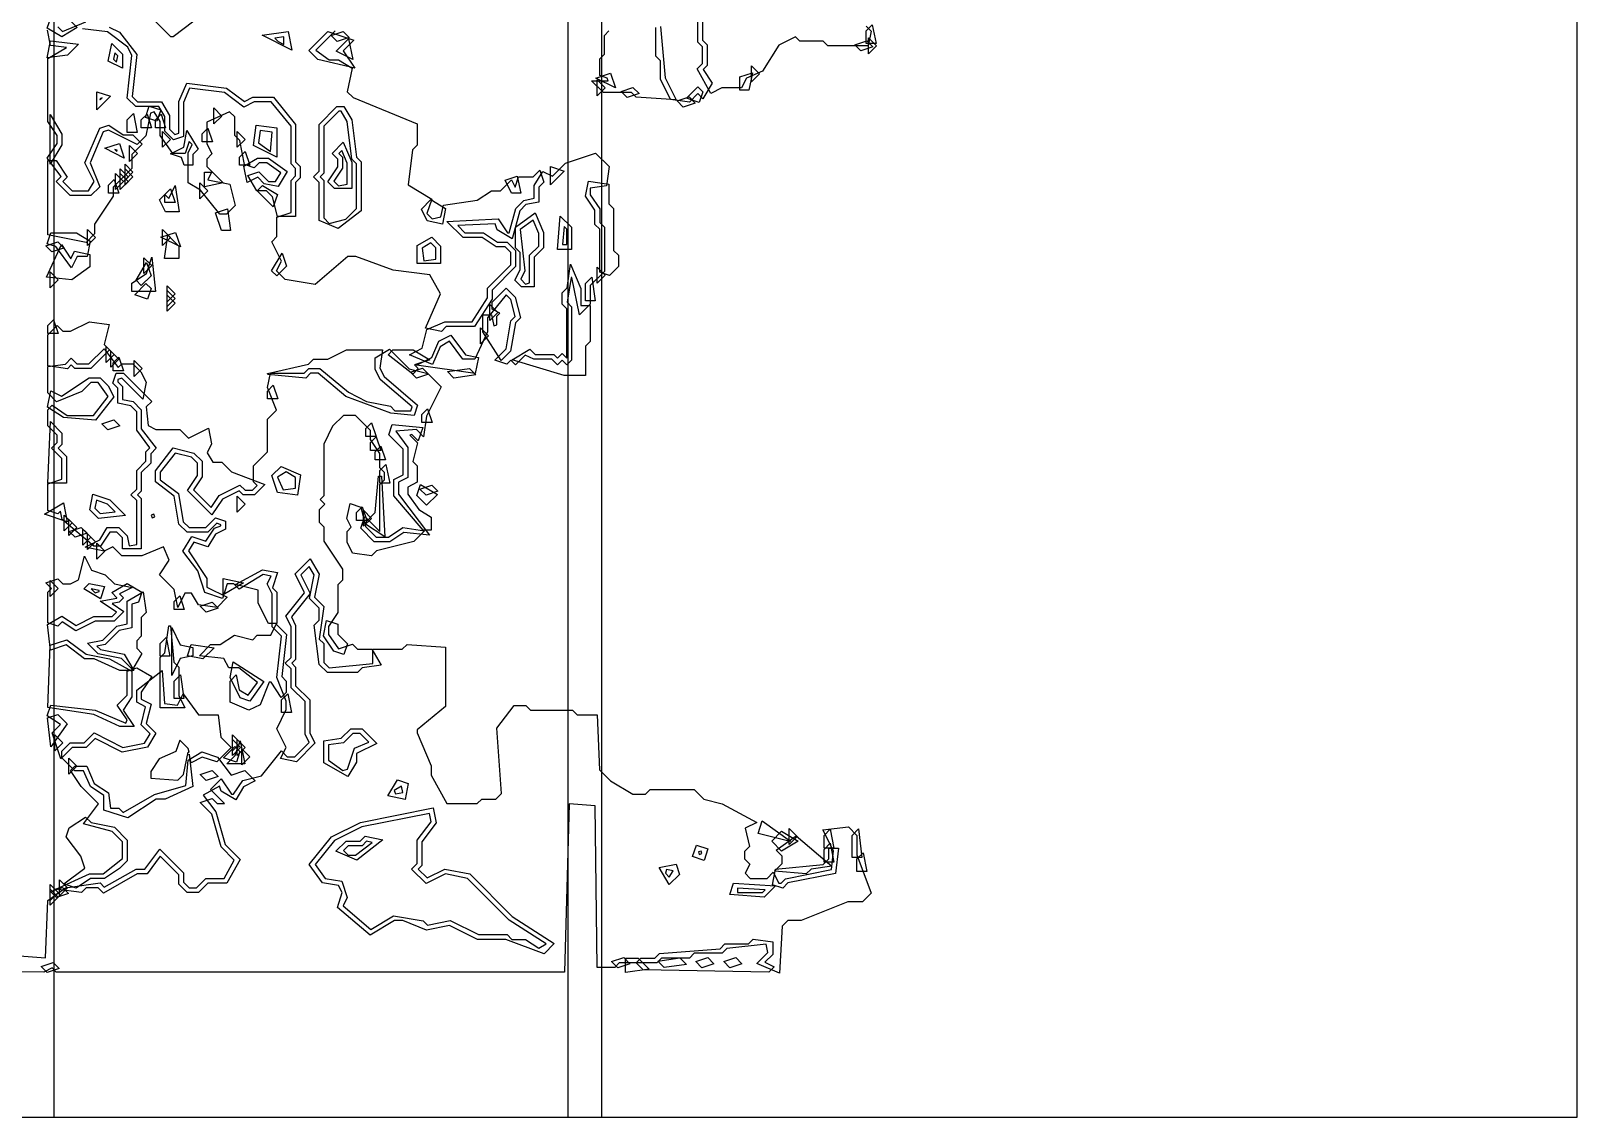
# Model space of a CAD drawing. Header units: millimetres. Extents: x 0 to 296, y 0 to 296.
# Drawn here: x 132.8 to 295.8, y 0 to 114.5 of the extents above; entities that cross this region are included whole.
import ezdxf

# ---------------------------------------------------------------- set-up
doc = ezdxf.new("R2010")
doc.units = ezdxf.units.MM
for name, color, linetype in [('CUT_OUTLINE', 5, 'Continuous'), ('CUT_SLOT', 1, 'Continuous'), ('ENG_D', 3, 'Continuous'), ('ENG_K', 2, 'Continuous'), ('ENG_L', 4, 'Continuous')]:
    doc.layers.add(name, color=color, linetype=linetype)

msp = doc.modelspace()

# ---------------------------------------------------------------- linework, layer by layer
at = {"layer": 'CUT_OUTLINE'}
msp.add_lwpolyline([(0, 0), (295.8, 0), (295.8, 295.8), (0, 295.8), (0, 0)], close=True, dxfattribs=at)
at = {"layer": 'CUT_SLOT'}
for points in [[(131.69, 0), (135.25, 0), (135.25, 147.9), (131.69, 147.9), (131.69, 0)], [(189.42, 0), (192.99, 0), (192.99, 147.9), (189.42, 147.9), (189.42, 0)]]:
    msp.add_lwpolyline(points, close=True, dxfattribs=at)
at = {"layer": 'ENG_D'}
for points in [[(220.86, 114.98), (221.38, 114.46), (221.07, 112.9), (216.82, 112.9), (216.33, 113.39), (213.86, 113.39), (213.42, 113.83), (211.67, 112.96), (209.94, 110.24), (208.23, 109.5), (207.71, 108.46), (205.64, 108.46), (205.64, 108.46), (204.5, 107.89), (203.06, 110.48), (203.61, 111.03), (203.61, 112.8), (203.12, 113.29), (203.12, 116.8)], [(141.06, 114.87), (142.15, 114.33), (143.97, 111.98), (143.48, 107.57), (144.06, 106.98), (146.56, 106.98), (147.41, 105.57), (147.41, 104.13), (147.97, 103.57), (148.4, 103.71), (148.4, 107.03), (149.23, 108.98), (153.42, 108.45), (155.32, 107.02), (156.22, 107.48), (158.37, 107.48), (160.72, 104.61), (160.72, 100.68), (161.21, 100.18), (161.21, 98.99), (160.72, 98.5), (160.72, 94.9), (158.8, 94.9), (158.28, 97), (157.66, 97.62), (156.64, 97.62), (155.67, 99.23), (156.84, 99.62), (157.86, 98.6), (158.61, 98.6), (159.16, 99.52), (157.68, 100.57), (156.88, 100.57), (156.35, 100.04), (155.33, 100.38), (154.82, 102.92), (154.31, 103.43), (154.31, 105.4), (153.76, 105.95), (151.35, 104.85), (151.35, 102.6), (151.9, 101.51), (151.35, 100.96), (151.35, 100.18), (151.9, 99.64), (151.47, 98.78), (153.77, 98.32), (154.34, 96.06), (153.43, 95.15), (152.71, 95.15), (150.7, 97.67), (149.38, 98.46), (149.38, 101.62), (149.82, 102.5), (149.49, 102.83), (149.07, 101.56), (147.78, 101.56), (146.42, 103.45), (146.42, 104.94), (145.82, 105.95), (145.4, 105.81), (144.92, 103.41), (144.01, 102.49), (140.98, 104), (140.44, 103.83), (139.05, 100.57), (140.06, 98.05), (139.13, 97.12), (136.95, 97.12), (135.47, 98.6), (135.99, 99.12), (134.54, 101.06), (135.58, 102.62), (135.58, 103.46), (134.59, 104.94), (134.59, 111.56), (136.55, 112.73), (134.88, 112.92), (134.55, 114.54)], [(135.64, 114.91), (136.13, 114.42), (138.59, 115.41)], [(199.17, 114.93), (199.66, 109.52), (200.82, 107.2), (196.6, 107.48), (196.11, 107.97), (193.16, 107.97), (191.92, 109.2), (193.66, 109.2), (193.56, 109.5), (192.77, 109.76), (192.77, 111.52), (193.26, 112.01), (193.26, 113.99), (193.75, 114.48)]]:
    msp.add_lwpolyline(points, dxfattribs=at)
for points in [[(159.93, 114.41), (160.32, 112.45), (157.19, 114.02), (159.93, 114.41)], [(163.06, 111.44), (162.1, 112.41), (164.1, 114.41), (166.85, 113.5), (165.72, 112.37), (166.94, 110.55), (163.06, 111.44)], [(221.11, 113.74), (221.96, 112.9), (221.11, 112.06), (221.11, 113.74)], [(141.96, 111.83), (141.64, 112.15), (141.51, 111.5), (141.83, 111.18), (141.96, 111.83)], [(203.27, 106.92), (201.92, 107.37), (203.12, 108.56), (203.65, 108.04), (203.27, 106.92)], [(140.33, 107.4), (140.08, 107.32), (140.12, 107.19), (140.33, 107.4)], [(163.19, 98.5), (162.59, 99.09), (163.19, 99.69), (163.19, 104.62), (165.06, 106.49), (165.79, 106.49), (166.63, 105.09), (167.12, 101.18), (167.62, 100.68), (167.62, 95.52), (165.19, 93.63), (163.19, 94.49), (163.19, 98.5)], [(202.2, 107.51), (202.84, 106.87), (201.57, 106.45), (200.94, 107.09), (202.2, 107.51)], [(156.79, 102.66), (158.05, 101.76), (158.23, 103.81), (156.99, 103.99), (156.79, 102.66)], [(142.14, 102.61), (142.65, 101.07), (140.6, 102.1), (142.14, 102.61)], [(143.22, 102.4), (144.06, 101.56), (143.22, 100.72), (143.22, 102.4)], [(165.65, 101.17), (165.65, 100.01), (164.73, 98.63), (165.24, 98.13), (166.14, 98.31), (166.14, 100.52), (165.57, 101.87), (165.26, 101.56), (165.65, 101.17)], [(176.93, 81.76), (175.95, 81.18), (175.15, 79.3), (172.71, 80.34), (174.07, 81.02), (174.56, 83), (176.45, 83.81), (179.32, 83.81), (180.93, 86.35), (180.93, 87.36), (183.4, 89.83), (183.4, 91.1), (182.8, 91.7), (181.84, 91.7), (180.37, 92.69), (178.37, 92.69), (176.67, 94.38), (182.05, 94.66), (183.04, 93.18), (183.21, 93.18), (183.92, 95.77), (184.76, 96.61), (185.86, 96.83), (185.86, 98.18), (186.76, 99.66), (187.79, 99.15), (189.18, 100.54), (192.34, 101.59), (193.77, 100.17), (193.48, 98.14), (191.78, 97.89), (191.78, 97.2), (192.77, 95.72), (192.77, 94.27), (193.26, 93.77), (193.26, 89.13), (191.78, 87.65), (191.78, 85.68), (190.64, 84.54), (189.85, 88.49), (189.77, 88.49), (189.33, 85.87), (189.81, 85.39), (189.81, 79.76), (189.31, 79.27), (188.82, 79.76), (188.33, 79.27), (187.73, 79.87), (185.81, 79.87), (184.93, 80.31), (183.89, 79.27), (183.4, 79.76), (182.97, 79.34), (181.71, 79.76), (182.92, 80.97), (183.41, 83.93), (183.86, 84.38), (183.42, 86.15), (182.92, 86.65), (180.93, 84.22), (180.93, 82.77), (179.61, 79.87), (178.35, 79.87), (176.93, 81.76)], [(142.58, 98.6), (141.74, 97.76), (141.74, 99.44), (142.58, 98.6)], [(142.23, 99.94), (143.07, 99.09), (142.23, 98.25), (142.23, 99.94)], [(142.73, 98.75), (142.73, 100.43), (143.57, 99.59), (142.73, 98.75)], [(142.08, 97.37), (141, 97.37), (141, 98.21), (141.6, 98.81), (142.08, 97.37)], [(146.92, 97.22), (147.34, 96.8), (148.03, 98.18), (148.43, 95.4), (147.01, 95.4), (146.37, 96.68), (146.92, 97.22)], [(184.08, 99.17), (184.44, 97.37), (183.49, 97.37), (182.8, 98.75), (184.08, 99.17)], [(176.53, 95.77), (176.2, 94.12), (174.6, 94.44), (173.98, 95.69), (174.98, 96.69), (176.53, 95.77)], [(137.62, 93.18), (139.06, 92.31), (138.74, 90.71), (137.7, 90.71), (137.1, 89.51), (135.43, 91.74), (134.53, 92.04), (134.91, 93.18), (137.62, 93.18)], [(138.78, 93.53), (139.62, 92.69), (138.78, 91.84), (138.78, 93.53)], [(146.67, 91.84), (146.67, 93.53), (147.51, 92.69), (146.67, 91.84)], [(147.23, 92.96), (148.4, 91.8), (148.4, 90.47), (146.88, 90.47), (147.23, 92.96)], [(184.4, 93.55), (184.88, 89.19), (184.44, 88.3), (184.94, 87.79), (185.37, 87.93), (185.37, 90.82), (186.36, 91.8), (186.36, 93.13), (185.76, 94.53), (184.4, 93.55)], [(189.31, 91.95), (189.31, 93.57), (189.02, 93.86), (188.84, 91.95), (189.31, 91.95)], [(176, 89.97), (173.54, 89.97), (173.54, 91.84), (175.06, 92.75), (176, 91.8), (176, 89.97)], [(145.47, 88.67), (144.45, 87.65), (143.89, 88.21), (145.01, 90.07), (145.47, 88.67)], [(158.19, 89.2), (159.31, 91.05), (159.77, 89.66), (158.75, 88.64), (158.19, 89.2)], [(134.84, 87.41), (134.84, 89.09), (135.68, 88.25), (134.84, 87.41)], [(145.47, 87.33), (145.1, 86.21), (143.75, 86.66), (144.94, 87.86), (145.47, 87.33)], [(148, 86.77), (147.16, 85.93), (147.16, 87.61), (148, 86.77)], [(147.16, 86.62), (148, 85.78), (147.16, 84.94), (147.16, 86.62)], [(135.67, 82.58), (134.59, 82.58), (134.59, 83.42), (135.19, 84.02), (135.67, 82.58)], [(144.45, 59.9), (142.48, 59.9), (142.48, 61.03), (141.88, 61.63), (141.13, 61.63), (140.15, 60.15), (139.43, 60.15), (136.09, 62.97), (135.92, 63.84), (135.64, 63.56), (134.59, 63.91), (134.59, 66.73), (136.07, 67.23), (136.07, 69.41), (134.98, 70.5), (135.58, 71.1), (135.58, 71.88), (134.59, 72.86), (134.59, 74.55), (135.05, 75.01), (136.64, 73.95), (139.4, 73.95), (140.94, 75.93), (139.89, 77.4), (139.13, 77.4), (138.18, 76.45), (135.52, 75.39), (134.59, 76.31), (134.59, 79.09), (136.45, 79.36), (137.06, 79.97), (137.65, 79.37), (138.93, 79.37), (140.53, 80.98), (142.01, 79.01), (142.38, 79.37), (143.57, 79.37), (144.41, 78.53), (144.96, 77.44), (144.6, 75.67), (142.41, 77.86), (141.99, 77.72), (141.99, 77.5), (142.48, 77.01), (142.48, 75.63), (143.59, 75.41), (144.45, 74.55), (144.45, 72.55), (146.01, 70.48), (145.44, 69.9), (145.44, 68.92), (144.45, 67.93), (144.45, 65.96), (144.06, 65.57), (144.45, 65.18), (144.45, 59.9)], [(150.86, 69.12), (150.86, 67.47), (149.94, 66.09), (151.81, 64.23), (152.66, 65.51), (154.85, 66.61), (155.4, 66.06), (156.18, 66.06), (156.67, 66.56), (156.28, 66.95), (156.28, 68.63), (157.76, 70.11), (157.76, 73.56), (158.71, 74.5), (157.75, 76.89), (158.05, 78.39), (161.6, 78.39), (162.1, 78.88), (163.27, 78.88), (166.28, 76.38), (168.2, 75.42), (170.7, 74.92), (171.18, 74.44), (172.87, 74.44), (173.01, 74.86), (169.64, 77.74), (169.1, 78.82), (169.1, 80.01), (170.62, 80.92), (172.68, 78.86), (174.65, 78.36), (176.06, 76.96), (174.52, 73.88), (174.21, 71.7), (173.45, 72.46), (171.29, 72.27), (172.55, 70.58), (172.55, 67.39), (171.57, 66.9), (171.57, 65.65), (174.82, 61.32), (172.12, 61.62), (170.65, 60.64), (169, 60.64), (167.59, 62.05), (168.01, 63.31), (169.59, 61.73), (169.59, 66.66), (170.09, 67.15), (170.09, 67.93), (169.59, 68.43), (169.59, 69.93), (168.61, 71.41), (168.61, 72.37), (167.03, 73.95), (165.75, 73.95), (164.62, 72.82), (163.68, 70.93), (163.68, 65.47), (163.29, 65.08), (163.78, 64.58), (163.19, 63.99), (163.19, 62.71), (163.68, 62.22), (163.68, 60.71), (165.65, 57.76), (165.65, 56.59), (165.16, 56.1), (165.16, 53.17), (164.17, 51.69), (164.17, 50.86), (165.25, 49.35), (166.7, 49.83), (167.23, 49.3), (168.75, 49.3), (169.75, 47.63), (167.74, 47.34), (167.23, 46.84), (164.07, 46.84), (163.2, 47.71), (162.68, 51.85), (163.19, 52.36), (163.19, 53.64), (162.18, 54.64), (162.68, 57.14), (162.15, 58.02), (161.27, 57.14), (162.24, 55.19), (160.27, 52.72), (160.72, 51.82), (160.72, 48.21), (160.33, 47.82), (160.72, 47.43), (160.72, 45.46), (162.2, 43.98), (162.2, 40.48), (162.75, 39.39), (160.8, 37.45), (159.12, 37.78), (159.71, 38.95), (158.72, 40.92), (159.73, 42.95), (159.73, 43.83), (158.74, 46.31), (159.23, 50.69), (158.26, 51.66), (158.26, 55.16), (157.73, 56.2), (158.14, 57.01), (157.31, 57.17), (154.77, 55.65), (154.21, 56.2), (153.5, 56.2), (152.99, 54.66), (151.16, 55.27), (150.39, 57.57), (148.84, 59.64), (149.76, 61.18), (151.25, 60.69), (152.18, 62.08), (152.83, 62.3), (152.83, 62.43), (152.41, 62.58), (151.46, 61.63), (149.28, 61.63), (148.41, 62.49), (147.92, 65.43), (145.93, 66.93), (145.93, 68.12), (147.81, 70.53), (150, 69.98), (150.86, 69.12)], [(177.4, 77.88), (176.71, 78.56), (179.05, 78.9), (179.73, 78.21), (177.4, 77.88)], [(160.72, 66.28), (160.72, 67.4), (159.73, 67.99), (158.81, 67.44), (159.39, 66.09), (160.72, 66.28)], [(175.08, 66.59), (175.72, 65.96), (174.46, 65.53), (173.82, 66.17), (175.08, 66.59)], [(140.1, 63.61), (141.7, 63.79), (140.87, 64.61), (139.71, 65), (139.54, 64.17), (140.1, 63.61)], [(168.21, 62.86), (167.13, 62.86), (167.13, 63.7), (167.73, 64.3), (168.21, 62.86)], [(139.77, 58.81), (139.77, 60.5), (140.61, 59.65), (139.77, 58.81)], [(142.18, 47.08), (139.47, 48.31), (138.45, 48.31), (136.52, 49.77), (134.87, 49.22), (134.57, 51.9), (136.08, 52.8), (137.57, 51.8), (139.46, 52.75), (141.39, 52.75), (141.85, 53.21), (140.12, 54.36), (141.86, 54.7), (141.88, 54.72), (141.34, 55.27), (142.97, 56.24), (144.5, 55.33), (144.15, 54.28), (143.46, 54.05), (143.46, 51.56), (142.11, 51.29), (140.63, 49.81), (139.77, 49.64), (140.14, 49.28), (142.63, 48.78), (143.65, 47.08), (142.18, 47.08)], [(134.84, 54.87), (134.84, 56.55), (135.68, 55.71), (134.84, 54.87)], [(140.15, 54.6), (138.38, 55.66), (138.95, 56.22), (140.58, 55.9), (140.15, 54.6)], [(148.5, 54.93), (148.98, 53.49), (147.9, 53.49), (147.9, 54.33), (148.5, 54.93)], [(151.91, 54.27), (152.55, 53.63), (151.29, 53.21), (150.65, 53.85), (151.91, 54.27)], [(146.42, 48.42), (146.93, 48.92), (147.34, 51.77), (147.54, 51.76), (147.89, 47.93), (148.4, 47.43), (148.4, 44.43), (149.04, 43.14), (146.42, 43.14), (146.42, 48.42)], [(149.31, 48.62), (149.71, 49.82), (152.12, 49.47), (150.94, 48.29), (149.31, 48.62)], [(139.57, 39.88), (138.64, 38.95), (137.16, 38.95), (135.96, 37.75), (135.05, 40.49), (135.93, 41.37), (134.54, 42.3), (134.91, 43.41), (139.58, 42.89), (142.82, 41.5), (142.95, 41.87), (141.92, 43.42), (142.97, 44.47), (142.97, 47.01), (143.99, 47.35), (145.54, 46.42), (144.45, 44.79), (144.45, 44.03), (145.48, 43.52), (144.97, 41.49), (145.99, 40.46), (145.1, 38.97), (142.44, 38.44), (139.57, 39.88)], [(157.37, 45.92), (155.88, 43.83), (154.88, 44.17), (153.81, 46.31), (154.14, 47.98), (157.37, 45.92)], [(167.72, 40.92), (169.27, 39.37), (167.13, 38.3), (167.13, 37.4), (166.23, 35.9), (163.68, 37.32), (163.68, 39.65), (165.53, 39.92), (166.53, 40.92), (167.72, 40.92)], [(155.35, 37.22), (153.47, 37.22), (154.34, 38.09), (154.86, 39.66), (155.35, 37.22)], [(154.06, 39.79), (154.91, 38.95), (154.06, 38.11), (154.06, 39.79)], [(140.42, 25.64), (142.48, 27.24), (142.48, 28.99), (141.36, 30.1), (138.37, 30.92), (139.93, 33.01), (138.1, 34.85), (136.99, 36.51), (137.45, 36.98), (138.7, 36.98), (139.47, 35.17), (140.98, 34.16), (141.21, 32.54), (142.09, 32.54), (142.52, 32.11), (145.83, 34), (149.15, 34.95), (149.39, 37.62), (150.83, 38.48), (152.49, 37.92), (153.91, 36.03), (155.36, 36.52), (156.45, 35.43), (155.23, 34.82), (154.4, 33.43), (152.87, 34.35), (152.69, 34.89), (150.98, 33.94), (152.32, 32.16), (153.3, 28.72), (154.86, 27.16), (153.47, 24.65), (151.46, 24.65), (150.47, 23.66), (149.28, 23.66), (148.4, 24.55), (148.4, 25.53), (146.45, 27.48), (145.07, 25.64), (144.02, 25.64), (140.47, 23.6), (139.91, 24.16), (138.64, 24.16), (138.13, 23.65), (135.45, 24.03), (138.97, 25.64), (140.42, 25.64)], [(136.81, 37.82), (137.65, 36.98), (136.81, 36.13), (136.81, 37.82)], [(171.46, 35.55), (172.59, 35.17), (172.25, 33.48), (170.44, 33.84), (171.46, 35.55)], [(164.51, 29.53), (167.54, 31.05), (175.21, 32.58), (175.53, 31), (174.03, 29.01), (174.03, 26.52), (173.64, 26.13), (174.57, 25.2), (176.46, 26.14), (179.08, 25.62), (183.55, 21.15), (187.98, 18.28), (186.91, 17.22), (182.86, 18.73), (179.89, 18.73), (176.95, 20.2), (174.5, 19.71), (172.01, 20.71), (171.14, 20.71), (168.58, 19.17), (165.12, 22.1), (165.63, 23.65), (165.24, 24.42), (163.54, 24.67), (162.14, 26.63), (164.51, 29.53)], [(211.95, 30.14), (213.7, 29.09), (211.95, 28.04), (210.9, 29.09), (211.95, 30.14)], [(216.43, 28.35), (216.43, 29.68), (217.07, 30.33), (217.47, 28.35), (216.43, 28.35)], [(219.39, 27.36), (219.39, 29.68), (220.07, 30.36), (220.4, 27.36), (219.39, 27.36)], [(166.25, 27.61), (167.04, 27.61), (168.77, 28.95), (168.2, 29.07), (167.72, 28.59), (166.25, 28.59), (165.75, 28.1), (166.25, 27.61)], [(202.96, 28.66), (204.17, 28.26), (203.77, 27.05), (202.56, 27.45), (202.96, 28.66)], [(212.06, 24.12), (210.97, 24.49), (211.29, 26.11), (216.32, 26.61), (216.92, 27.22), (216.92, 28.35), (217.94, 28.35), (217.64, 25.68), (212.61, 24.67), (212.06, 24.12)], [(220.53, 27.86), (220.92, 25.88), (219.88, 25.88), (219.88, 27.22), (220.53, 27.86)], [(200.11, 24.5), (199.03, 26.3), (200.82, 26.66), (201.18, 25.57), (200.11, 24.5)], [(211.32, 24.37), (210.11, 23.16), (206.48, 23.44), (206.89, 24.66), (211.32, 24.37)], [(134.84, 22.33), (134.84, 24.01), (135.68, 23.17), (134.84, 22.33)], [(135.51, 23.14), (134.87, 23.77), (136.14, 24.19), (136.77, 23.56), (135.51, 23.14)], [(208.95, 18.75), (211.01, 18.46), (211.01, 17.15), (210.19, 16.34), (211.18, 15.84), (210.61, 15.28), (197.35, 15.53), (196.61, 16.27), (197.1, 16.76), (198.58, 16.76), (199.06, 17.25), (205.47, 17.74), (205.97, 18.24), (208.44, 18.24), (208.95, 18.75)], [(133.89, 15.88), (135.15, 16.3), (135.79, 15.67), (134.52, 15.25), (133.89, 15.88)], [(194.03, 16.38), (195.3, 16.8), (195.93, 16.16), (194.67, 15.74), (194.03, 16.38)]]:
    msp.add_lwpolyline(points, close=True, dxfattribs=at)
at = {"layer": 'ENG_K'}
for points in [[(144.01, 117.39), (147.51, 113.88), (147.82, 113.88), (156.38, 120.43)], [(164.88, 114.49), (162.83, 112.44), (164.25, 111.42), (165.23, 111.42), (166.67, 110.56), (166.16, 108.05), (166.78, 107.44), (173.54, 104.68), (173.54, 102.44), (173.03, 101.94), (172.57, 98.24), (175.07, 96.74), (174.56, 95.22), (175.1, 94.68), (176.04, 94.87), (176.04, 94.87), (176.29, 96.11), (179.86, 96.62), (181.35, 97.62), (182.31, 97.62), (183.47, 98.77), (183.85, 98.01), (184.21, 99.09), (185.76, 99.09), (186.46, 99.8), (186.89, 98.53), (186.36, 98.01), (186.36, 96.43), (185, 96.16), (184.36, 95.52), (183.55, 92.55), (181.96, 93.51), (181.74, 94.15), (177.8, 93.95), (178.57, 93.18), (180.52, 93.18), (181.99, 92.19), (183.01, 92.19), (183.89, 91.31), (183.89, 89.63), (181.43, 87.16), (181.43, 86.2), (179.59, 83.32), (176.6, 83.32), (176.08, 82.8), (174.42, 83.14), (175.98, 86.76), (174.86, 88.76), (171.01, 89.24), (167.08, 90.71), (166.23, 90.71), (162.77, 87.74), (159.62, 88.26), (158.69, 89.19), (159.21, 90.22), (158.2, 92.24), (158.75, 92.79), (158.75, 94.83), (160.23, 95.33), (160.23, 98.7), (160.72, 99.2), (160.72, 99.98), (160.23, 100.47), (160.23, 104.43), (158.14, 106.98), (156.34, 106.98), (155.27, 106.45), (153.23, 107.98), (149.53, 108.44), (148.89, 106.93), (148.89, 103.35), (147.84, 103), (146.92, 103.92), (146.92, 105.44), (146.28, 106.49), (143.86, 106.49), (142.96, 107.38), (143.46, 111.87), (143.02, 112.74), (140.9, 114.39), (138.24, 114.68)], [(131.62, 16.99), (134.35, 16.78), (134.6, 22.81), (136.47, 24.15), (140.1, 24.67), (140.55, 24.22), (143.89, 26.13), (144.82, 26.13), (146.4, 28.23), (148.89, 25.74), (148.89, 24.75), (149.48, 24.16), (150.26, 24.16), (151.25, 25.14), (153.18, 25.14), (154.25, 27.07), (152.86, 28.47), (151.87, 31.92), (150.65, 33.14), (151.91, 33.56), (152.44, 33.03), (153.22, 33.03), (151.74, 34.51), (152.87, 35.64), (153.95, 34.02), (154.18, 34.02), (155.14, 35.47), (157.13, 35.96), (159.22, 38.58), (159.84, 37.96), (160.62, 37.96), (162.15, 39.49), (161.71, 40.37), (161.71, 43.78), (160.23, 45.25), (160.23, 47.23), (159.63, 47.82), (160.23, 48.42), (160.23, 51.71), (159.69, 52.78), (161.66, 55.25), (160.67, 57.24), (162.25, 58.82), (163.2, 57.23), (162.71, 54.8), (163.69, 53.82), (163.2, 50.37), (163.68, 49.9), (163.68, 47.92), (164.26, 47.34), (168.85, 47.8), (168.85, 49.3), (171.96, 49.3), (172.46, 49.8), (176.5, 49.53), (176.5, 43.27), (173.54, 40.8), (173.54, 40.48), (175.02, 37.03), (175.02, 36.05), (176.64, 33.03), (179.85, 33.03), (180.34, 33.52), (181.82, 33.52), (182.41, 34.11), (181.91, 41), (183.77, 43.38), (184.98, 43.38), (185.47, 42.89), (189.91, 42.89), (190.4, 42.4), (192.51, 42.4), (192.76, 36.59), (193.9, 35.45), (196.28, 34.02), (197.59, 34.02), (198.09, 34.51), (202.73, 34.51), (203.74, 33.5), (205.67, 33.02), (209.32, 31.05), (208.09, 30.43), (208.57, 28.52), (208.05, 28), (208.05, 27.22), (208.6, 26.67), (208.1, 25.69), (208.64, 25.14), (210.41, 25.14), (211.07, 25.81), (211.65, 24.65), (211.89, 24.65), (212.36, 25.12), (217.19, 26.09), (217.41, 28.06), (216.3, 30.28), (218.99, 30.58), (219.88, 29.68), (219.88, 27.65), (221.4, 23.6), (220.48, 22.68), (218.94, 22.68), (214.01, 20.71), (212.59, 20.71), (211.99, 20.11), (211.73, 15.16), (209.34, 16.19), (210.49, 17.34), (210.32, 18.22), (206.19, 17.76), (205.69, 17.26), (202.73, 17.26), (202.23, 16.76), (199.28, 16.76), (198.78, 16.27), (194.84, 16.27), (194.35, 15.78), (192.52, 15.78), (192.28, 32.8), (189.55, 33.01), (189.06, 15.28), (135.47, 15.28), (135.04, 15.72), (134.16, 15.28), (104.25, 15.53)]]:
    msp.add_lwpolyline(points, dxfattribs=at)
for points in [[(164.45, 113.99), (165.72, 114.41), (166.35, 113.78), (165.09, 113.36), (164.45, 113.99)], [(134.53, 111.62), (134.89, 113.41), (137.84, 113.09), (136.68, 111.93), (134.53, 111.62)], [(158.53, 113.71), (158.89, 113.35), (159.49, 113.05), (159.49, 113.85), (158.53, 113.71)], [(166.29, 113.65), (166.73, 111.47), (164.99, 112.34), (166.29, 113.65)], [(220.93, 113.43), (221.57, 112.79), (220.31, 112.37), (219.67, 113.01), (220.93, 113.43)], [(192.52, 107.62), (192.52, 109.3), (193.36, 108.46), (192.52, 107.62)], [(208.87, 110.06), (208.5, 108.21), (207.56, 108.21), (207.56, 109.63), (208.87, 110.06)], [(208.79, 110.78), (209.63, 109.94), (208.79, 109.1), (208.79, 110.78)], [(139.77, 108.06), (141.21, 107.58), (139.77, 106.14), (139.77, 108.06)], [(195.02, 108.08), (196.28, 108.5), (196.92, 107.86), (195.66, 107.44), (195.02, 108.08)], [(152.09, 104.66), (152.09, 106.35), (152.93, 105.5), (152.09, 104.66)], [(165.51, 106), (165.26, 106), (163.68, 104.42), (163.68, 99.49), (163.29, 99.09), (163.68, 98.7), (163.68, 94.76), (164.25, 94.19), (166.02, 94.63), (167.13, 95.75), (167.13, 100.47), (166.65, 100.95), (166.15, 104.93), (165.51, 106)], [(143.57, 103.53), (144.55, 102.55), (143.46, 101.46), (143.46, 99.98), (141.49, 98.01), (141.49, 97.05), (139.52, 94.09), (139.52, 93.08), (138.62, 92.17), (134.59, 92.98), (134.59, 100.82), (135.46, 100.82), (136.63, 99.06), (136.17, 98.6), (137.16, 97.62), (138.89, 97.62), (139.49, 98.61), (138.51, 100.57), (140.08, 104.22), (141.04, 104.54), (142.55, 103.53), (143.57, 103.53)], [(136.07, 102.48), (134.84, 100.42), (134.84, 105.65), (136.07, 103.6), (136.07, 102.48)], [(144.01, 103.78), (142.97, 103.78), (142.97, 105.11), (143.62, 105.76), (144.01, 103.78)], [(150.86, 102.79), (150.86, 103.63), (151.46, 104.23), (151.94, 102.79), (150.86, 102.79)], [(141.67, 101.98), (141.88, 101.77), (141.92, 101.9), (141.67, 101.98)], [(151.95, 99.59), (153.09, 98.45), (151.11, 98.05), (151.11, 99.59), (151.95, 99.59)], [(187.59, 100.18), (189.03, 99.7), (187.59, 98.25), (187.59, 100.18)], [(148, 96.38), (146.92, 96.38), (146.92, 97.22), (147.52, 97.83), (148, 96.38)], [(192.77, 89.06), (192.77, 93.57), (192.27, 94.06), (192.27, 95.57), (191.27, 97.07), (191.58, 98.63), (193.75, 98.32), (193.75, 96.24), (194.24, 95.75), (194.24, 91.31), (194.74, 90.82), (194.74, 89.63), (193.82, 88.71), (192.77, 89.06)], [(152.27, 95.31), (153.53, 95.72), (153.86, 93.42), (152.9, 93.42), (152.27, 95.31)], [(188.31, 91.45), (188.62, 94.96), (189.81, 93.77), (189.81, 91.45), (188.31, 91.45)], [(148.06, 93.24), (148.57, 91.71), (146.52, 92.73), (148.06, 93.24)], [(175.51, 90.43), (175.51, 91.6), (174.98, 92.13), (174.05, 91.57), (174.24, 90.25), (175.51, 90.43)], [(145.54, 89.73), (144.7, 88.89), (144.7, 90.57), (145.54, 89.73)], [(188.82, 86.87), (189.33, 87.38), (189.69, 89.89), (190.79, 87.31), (190.79, 85.54), (191.78, 85.54), (191.78, 81.74), (191.29, 81.24), (191.29, 78.14), (189.03, 78.14), (183.53, 79.79), (185.41, 80.92), (185.97, 80.36), (187.94, 80.36), (188.33, 79.97), (188.82, 80.46), (189.31, 79.97), (189.31, 85.19), (188.82, 85.68), (188.82, 86.87)], [(191.95, 88.52), (192.31, 86.03), (191.29, 86.03), (191.29, 87.86), (191.95, 88.52)], [(193.36, 88.74), (192.52, 87.9), (192.52, 89.58), (193.36, 88.74)], [(147.16, 87.12), (148, 86.28), (147.16, 85.43), (147.16, 87.12)], [(161.8, 77.89), (157.77, 78.25), (157.76, 78.36), (162.07, 79.35), (162.59, 79.87), (164.11, 79.87), (166.09, 80.85), (169.88, 80.85), (169.6, 78.92), (170.04, 78.05), (173.58, 75.02), (173.22, 73.93), (170.77, 74.2), (166.02, 75.95), (163.1, 78.39), (162.3, 78.39), (161.8, 77.89)], [(143.71, 79.72), (144.55, 78.88), (143.71, 78.04), (143.71, 79.72)], [(134.91, 76.53), (136.05, 75.96), (138.95, 77.9), (140.12, 77.9), (140.96, 77.06), (141.54, 75.89), (139.63, 73.45), (136.23, 73.71), (134.56, 74.82), (134.91, 76.53)], [(157.76, 75.68), (157.76, 76.52), (158.36, 77.12), (158.84, 75.68), (157.76, 75.68)], [(174.03, 73.21), (174.03, 74.05), (174.63, 74.65), (175.11, 73.21), (174.03, 73.21)], [(160.93, 65.54), (158.81, 65.84), (158.22, 67.61), (159.18, 68.57), (161.24, 67.69), (160.93, 65.54)], [(139.01, 64.01), (139.33, 65.65), (141.13, 65.05), (142.77, 63.41), (139.92, 63.09), (139.01, 64.01)], [(174.31, 61.8), (173.17, 60.66), (169.23, 59.68), (168.7, 59.15), (166.72, 59.43), (166.14, 60.58), (166.14, 61.73), (166.58, 62.17), (166.13, 63.07), (166.45, 64.66), (167.58, 64.28), (168.09, 62.24), (169.2, 61.13), (170.51, 61.13), (172, 62.13), (174.31, 61.8)], [(139.45, 42.41), (134.58, 43.18), (134.84, 49.73), (136.61, 50.31), (138.64, 48.79), (141.09, 48.3), (143.46, 46.98), (143.46, 44.3), (142.53, 42.89), (143.68, 41.17), (142.18, 41.17), (139.45, 42.41)], [(165.77, 39.45), (164.17, 39.23), (164.17, 37.6), (165.69, 36.51), (166.19, 36.68), (166.93, 38.88), (168.42, 39.52), (167.52, 40.43), (166.74, 40.43), (165.77, 39.45)], [(152.55, 35.88), (151.29, 35.46), (150.65, 36.1), (151.91, 36.52), (152.55, 35.88)], [(171.12, 34.4), (171.24, 34.06), (172.02, 34.21), (171.89, 34.86), (171.12, 34.4)], [(177.02, 20.72), (180.01, 19.23), (183.01, 19.23), (183.5, 18.73), (184.95, 18.73), (186.36, 17.79), (187.12, 18.25), (183.24, 20.76), (178.84, 25.16), (176.53, 25.62), (174.48, 24.6), (172.94, 26.13), (173.54, 26.72), (173.54, 29.17), (175, 31.12), (174.82, 32), (167.7, 30.58), (164.82, 29.14), (162.76, 26.61), (163.82, 25.13), (165.59, 24.87), (166.16, 23.15), (165.71, 22.25), (168.63, 19.78), (171.02, 21.21), (174.15, 20.69), (174.61, 20.23), (177.02, 20.72)], [(209.46, 29.9), (209.89, 31.21), (212.87, 29.08), (212.86, 29.05), (209.46, 29.9)], [(203.46, 28.04), (203.18, 27.95), (203.27, 27.67), (203.55, 27.76), (203.46, 28.04)], [(199.7, 25.7), (200.11, 25.29), (200.51, 25.96), (199.83, 26.09), (199.7, 25.7)], [(209.92, 23.66), (210.2, 23.95), (207.31, 24.14), (207.31, 23.66), (209.92, 23.66)], [(199.58, 15.76), (198.9, 16.44), (201.23, 16.78), (201.92, 16.09), (199.58, 15.76)], [(204.81, 16.16), (203.55, 15.74), (202.91, 16.38), (204.17, 16.8), (204.81, 16.16)], [(207.13, 16.8), (207.77, 16.16), (206.5, 15.74), (205.87, 16.38), (207.13, 16.8)]]:
    msp.add_lwpolyline(points, close=True, dxfattribs=at)
at = {"layer": 'ENG_L'}
for points in [[(136.66, 115.86), (137.7, 114.82), (136.07, 113.84), (134.54, 114.76), (134.91, 115.86), (136.66, 115.86)], [(220.87, 113.15), (220.87, 114.48), (221.51, 115.12), (221.91, 113.15), (220.87, 113.15)], [(142.48, 112.01), (142.48, 110.53), (140.97, 111.28), (141.34, 113.15), (142.48, 112.01)], [(192.37, 109.49), (193.91, 110.01), (194.42, 108.47), (192.37, 109.49)], [(146.09, 104.95), (144.88, 105.35), (145.28, 106.55), (146.49, 106.15), (146.09, 104.95)], [(145.53, 104.27), (144.45, 104.27), (144.45, 105.11), (145.05, 105.71), (145.53, 104.27)], [(146.53, 105.71), (147.01, 104.27), (145.93, 104.27), (145.93, 105.11), (146.53, 105.71)], [(156.26, 102.4), (156.57, 104.55), (158.75, 104.24), (158.75, 101.16), (156.26, 102.4)], [(146.67, 102.2), (146.67, 103.88), (147.51, 103.04), (146.67, 102.2)], [(149.87, 101.46), (149.87, 100.33), (148.96, 100.33), (148.69, 101.12), (147.51, 101.51), (148.92, 102.22), (149.26, 103.96), (150.43, 102.01), (149.87, 101.46)], [(155.4, 103.04), (154.56, 102.2), (154.56, 103.88), (155.4, 103.04)], [(165.73, 102.73), (166.64, 100.62), (166.64, 97.86), (164.81, 97.86), (164.1, 98.57), (165.16, 100.15), (165.16, 100.96), (164.56, 101.56), (165.73, 102.73)], [(154.8, 101.17), (155.4, 101.77), (155.89, 100.33), (154.8, 100.33), (154.8, 101.17)], [(155.27, 100.2), (156.71, 101.07), (157.84, 101.07), (159.82, 99.66), (158.87, 98.08), (157.39, 98.37), (156.73, 99.04), (155.61, 98.48), (155.27, 100.2)], [(142.23, 99.44), (143.07, 98.6), (142.23, 97.76), (142.23, 99.44)], [(143.57, 99.09), (142.73, 98.25), (142.73, 99.94), (143.57, 99.09)], [(150.61, 98.46), (151.46, 97.62), (150.61, 96.77), (150.61, 98.46)], [(156.67, 97.62), (157.23, 98.17), (158.8, 97.23), (158.36, 95.93), (156.67, 97.62)], [(185.97, 95.28), (186.85, 93.23), (186.85, 91.6), (185.86, 90.61), (185.86, 87.51), (184.53, 87.51), (183.84, 88.2), (184.38, 89.29), (184.38, 91.1), (183.89, 91.6), (183.89, 93.8), (185.97, 95.28)], [(135.02, 91.17), (134.38, 91.81), (135.64, 92.23), (136.28, 91.59), (135.02, 91.17)], [(137.41, 91.24), (139.03, 90.92), (139.03, 89.6), (137.12, 88.24), (134.47, 88.53), (136.03, 91.96), (137.03, 90.46), (137.41, 91.24)], [(144.98, 88.9), (145.56, 90.62), (145.96, 87.02), (143.46, 87.02), (143.46, 87.89), (144.98, 88.9)], [(183.87, 86.4), (184.41, 84.23), (183.88, 83.69), (183.38, 80.73), (182.37, 79.72), (180.44, 82.75), (180.44, 84.55), (181.38, 84.55), (181.61, 83.39), (181.92, 83.5), (181.92, 84.41), (182.24, 84.73), (181.43, 85.14), (181.43, 85.89), (182.91, 87.36), (183.87, 86.4)], [(181.18, 83.96), (181.18, 85.64), (182.02, 84.8), (181.18, 83.96)], [(136.65, 78.87), (134.59, 79.16), (134.59, 82.43), (135.58, 83.42), (136.17, 82.83), (137, 82.83), (138.99, 83.82), (141.06, 83.52), (140.53, 81.42), (141.1, 80.85), (139.13, 78.88), (137.45, 78.88), (137.06, 79.27), (136.65, 78.87)], [(180.19, 83.17), (181.04, 82.33), (180.19, 81.49), (180.19, 83.17)], [(179.99, 80.06), (179.65, 78.36), (173.46, 79.24), (175.07, 80.05), (175.81, 81.77), (177.06, 82.4), (178.61, 80.34), (179.99, 80.06)], [(140.75, 79.52), (140.75, 81.2), (141.6, 80.36), (140.75, 79.52)], [(141.25, 80.71), (142.09, 79.87), (141.25, 79.03), (141.25, 80.71)], [(141.49, 79.48), (142.09, 80.08), (142.57, 78.63), (141.49, 78.63), (141.49, 79.48)], [(173.07, 78.31), (170.46, 80.34), (170.97, 80.85), (173.11, 80.85), (174.86, 79.8), (173.26, 79.27), (173.64, 78.88), (173.07, 78.31)], [(141.81, 78.39), (142.58, 78.39), (145.54, 75.43), (144.96, 74.85), (145.17, 72.88), (145.99, 72.47), (148.5, 72.47), (149.43, 71.54), (151.53, 72.59), (151.86, 70.96), (151.39, 70.02), (151.99, 69.02), (152.93, 69.02), (153.96, 68), (157.47, 66.65), (156.39, 65.57), (155.19, 65.57), (154.76, 66.01), (153, 65.13), (151.88, 63.46), (149.31, 66.03), (150.37, 67.62), (150.37, 68.92), (149.75, 69.54), (148, 69.98), (146.42, 67.95), (146.42, 67.17), (148.38, 65.71), (148.87, 62.73), (149.48, 62.12), (151.25, 62.12), (152.27, 63.14), (153.33, 62.79), (153.33, 61.97), (152.27, 61.44), (151.46, 60.1), (149.98, 60.59), (149.43, 59.66), (151.35, 56.77), (151.35, 55.86), (153.49, 54.79), (152.43, 53.72), (150.46, 54), (149.73, 55.22), (149.04, 55.22), (148.29, 53.72), (147.92, 55.59), (146.35, 57.16), (147.38, 58.69), (146.78, 60.08), (144.5, 59.16), (142.38, 59.16), (141.44, 60.09), (140.54, 59.64), (138.52, 60.05), (140.09, 60.83), (140.86, 62.12), (142.09, 62.12), (142.95, 61.25), (143.17, 60.19), (143.96, 60.35), (143.96, 64.97), (143.36, 65.57), (143.96, 66.16), (143.96, 68.14), (144.94, 69.12), (144.94, 70.11), (145.36, 70.52), (143.96, 72.39), (143.96, 74.34), (143.34, 74.96), (141.99, 75.23), (141.99, 76.81), (141.46, 77.34), (141.81, 78.39)], [(174.73, 78.28), (173.47, 77.86), (172.84, 78.5), (174.1, 78.92), (174.73, 78.28)], [(141.56, 73.49), (142.2, 72.86), (140.93, 72.44), (140.3, 73.07), (141.56, 73.49)], [(136.07, 72.08), (136.07, 70.89), (135.68, 70.5), (136.56, 69.62), (136.56, 66.8), (134.58, 66.8), (134.86, 73.29), (136.07, 72.08)], [(168.72, 73.17), (169.2, 71.73), (168.12, 71.73), (168.12, 72.57), (168.72, 73.17)], [(175.02, 63.24), (175.02, 61.87), (174.16, 61.87), (171.07, 65.48), (171.07, 67.2), (172.06, 67.69), (172.06, 70.4), (170.54, 71.91), (170.9, 72.98), (174.12, 72.69), (173.65, 71.28), (172.98, 71.94), (172.76, 71.87), (173.56, 71.07), (173.07, 69.1), (173.54, 68.63), (173.54, 66.9), (172.55, 66.4), (172.55, 65.65), (173.71, 64.03), (175.02, 63.24)], [(169.69, 70.25), (168.61, 70.25), (168.61, 71.1), (169.21, 71.7), (169.69, 70.25)], [(169.1, 69.27), (169.1, 70.11), (169.7, 70.71), (170.18, 69.27), (169.1, 69.27)], [(169.59, 68.14), (170.24, 68.78), (170.63, 66.8), (169.59, 66.8), (169.59, 68.14)], [(167.97, 62.57), (169.11, 63.71), (169.46, 67.54), (169.78, 67.54), (170.11, 61.15), (167.97, 62.57)], [(154.56, 65.43), (155.4, 64.58), (154.56, 63.74), (154.56, 65.43)], [(174.52, 64.48), (173.5, 65.5), (173.89, 66.68), (175.66, 65.62), (174.52, 64.48)], [(134.25, 63.53), (136.24, 64.73), (136.64, 62.74), (134.25, 63.53)], [(168.71, 63.1), (167.87, 62.26), (167.87, 63.95), (168.71, 63.1)], [(136.32, 61.77), (136.32, 63.45), (137.16, 62.61), (136.32, 61.77)], [(137.65, 62.12), (136.81, 61.28), (136.81, 62.96), (137.65, 62.12)], [(138.11, 62.15), (138.74, 61.52), (137.48, 61.1), (136.85, 61.73), (138.11, 62.15)], [(139.13, 61.13), (138.29, 60.29), (138.29, 61.97), (139.13, 61.13)], [(145.77, 63.53), (145.5, 63.44), (145.59, 63.17), (145.86, 63.26), (145.77, 63.53)], [(138.78, 59.8), (138.78, 61.48), (139.62, 60.64), (138.78, 59.8)], [(137.83, 56.62), (138.46, 59.13), (139.2, 57.64), (140.64, 57.16), (141.61, 56.18), (143.48, 55.81), (142.16, 55.15), (142.58, 54.72), (142.11, 54.25), (141.39, 54.11), (142.62, 53.28), (141.6, 52.26), (139.58, 52.26), (137.53, 51.23), (136.1, 52.19), (135.64, 51.73), (134.59, 52.08), (134.59, 55.32), (134.98, 55.71), (134.38, 56.31), (135.64, 56.73), (136.17, 56.2), (137, 56.2), (137.83, 56.62)], [(158.29, 55.78), (158.75, 55.32), (158.75, 52.01), (157.86, 52.01), (156.78, 54.17), (156.78, 55.52), (154.39, 56.12), (157.23, 57.69), (158.82, 57.38), (158.29, 55.78)], [(139.16, 55.68), (139.59, 55.25), (140.01, 55.39), (140.01, 55.51), (139.16, 55.68)], [(153.08, 55.03), (153.08, 56.75), (155.23, 56.32), (153.08, 55.03)], [(142.97, 54.37), (144.64, 55.37), (144.96, 53.16), (144.45, 52.65), (144.45, 50.68), (143.96, 50.18), (143.96, 49.4), (144.51, 48.85), (143.51, 47.18), (142.36, 48.33), (139.89, 48.83), (138.77, 49.95), (140.39, 50.27), (141.86, 51.75), (142.97, 51.97), (142.97, 54.37)], [(165.16, 51.94), (165.16, 50.88), (166.18, 49.86), (165.81, 48.74), (164.75, 49.09), (163.66, 50.73), (163.98, 52.33), (165.16, 51.94)], [(146.42, 49.9), (147.07, 50.54), (147.46, 48.56), (146.42, 48.56), (146.42, 49.9)], [(147.66, 46.53), (147.66, 51.58), (148.56, 49.77), (149.87, 49.5), (149.87, 48.61), (148.56, 48.34), (147.66, 46.53)], [(154.46, 46.6), (154.78, 45.02), (155.72, 44.45), (156.68, 45.8), (154.72, 47.33), (153.67, 47.33), (153.16, 48.33), (150.57, 48.62), (151.74, 49.79), (152.76, 49.79), (154.27, 50.8), (156.21, 50.31), (156.67, 50.78), (158.1, 50.78), (158.68, 51.94), (159.75, 50.87), (159.25, 46.43), (159.73, 45.95), (159.73, 44.76), (159.2, 44.23), (158.12, 45.85), (157.93, 45.85), (156.97, 43.45), (155.8, 42.87), (153.82, 43.72), (153.82, 45.95), (154.46, 46.6)], [(139.08, 34.84), (138.37, 36.48), (137.45, 36.48), (136.07, 37.86), (136.07, 38.56), (136.95, 39.44), (138.43, 39.44), (139.47, 40.48), (142.51, 38.96), (144.79, 39.41), (145.37, 40.39), (144.42, 41.34), (144.9, 43.25), (143.96, 43.73), (143.96, 44.98), (146.63, 47.07), (146.9, 43.6), (148.25, 43.41), (148.85, 44.59), (150.49, 42.4), (152.56, 42.4), (152.82, 40.05), (153.92, 38.95), (152.41, 37.43), (150.88, 37.94), (149.7, 37.35), (149.51, 38.26), (149.89, 34.85), (146.97, 33.52), (146, 33.52), (143.01, 31.53), (140.51, 32.36), (140.51, 33.89), (139.08, 34.84)], [(148.57, 46.62), (148.93, 44.12), (147.9, 44.12), (147.9, 45.95), (148.57, 46.62)], [(159.24, 43.98), (159.89, 44.62), (160.28, 42.65), (159.24, 42.65), (159.24, 43.98)], [(136.64, 41.44), (134.91, 39.02), (134.57, 42.08), (135.64, 42.43), (136.64, 41.44)], [(135.33, 38.6), (135.33, 40.28), (136.17, 39.44), (135.33, 38.6)], [(149.48, 38.45), (149.4, 38.83), (148.5, 39.72), (148.1, 38.52), (146.34, 37.76), (145.44, 36.41), (145.44, 35.72), (148.3, 35.5), (148.91, 36.11), (149.38, 38.46), (149.48, 38.45)], [(154.91, 39.44), (154.06, 38.6), (154.06, 40.28), (154.91, 39.44)], [(155.4, 38.95), (154.56, 38.11), (154.56, 39.79), (155.4, 38.95)], [(154.47, 37.4), (153.12, 37.85), (154.31, 39.05), (154.84, 38.52), (154.47, 37.4)], [(155.89, 37.96), (155.05, 37.12), (155.05, 38.8), (155.89, 37.96)], [(136.85, 30.48), (138.57, 31.62), (139.15, 31.04), (141.61, 30.55), (142.97, 29.19), (142.97, 27.01), (142.14, 26.18), (140.58, 25.14), (139.1, 25.14), (137.59, 24.13), (136.29, 24.57), (138.49, 26.22), (138.07, 27.49), (136.53, 29.54), (136.85, 30.48)], [(164.97, 28.02), (166.04, 29.09), (167.52, 29.09), (168.03, 29.6), (169.92, 29.22), (167.17, 27.08), (164.97, 28.02)], [(213.48, 29.65), (217.25, 26.46), (215.07, 26.14), (214.55, 25.63), (211.2, 25.93), (211.99, 26.72), (211.99, 27.51), (211.37, 28.13), (213.48, 29.65)], [(213.57, 29.58), (212.73, 28.74), (212.73, 30.42), (213.57, 29.58)], [(217.47, 26.87), (216.43, 26.87), (216.43, 28.2), (217.07, 28.85), (217.47, 26.87)], [(134.84, 24.51), (135.68, 23.66), (134.84, 22.82), (134.84, 24.51)], [(135.82, 23.32), (135.82, 25), (136.66, 24.16), (135.82, 23.32)], [(196.81, 16.76), (197.97, 15.6), (195.48, 15.25), (195.48, 16.76), (196.81, 16.76)]]:
    msp.add_lwpolyline(points, close=True, dxfattribs=at)
msp.add_lwpolyline([(203.61, 116.89), (203.61, 113.49), (204.1, 113), (204.1, 110.82), (203.68, 110.4), (204.64, 108.96), (204.64, 108.96), (203.66, 107.32), (203.12, 107.87), (202.22, 106.97), (200.24, 107.25), (199.17, 109.39), (199.17, 111.32), (198.68, 111.81), (198.68, 114.82)], dxfattribs=at)

doc.saveas('drawing.dxf')
